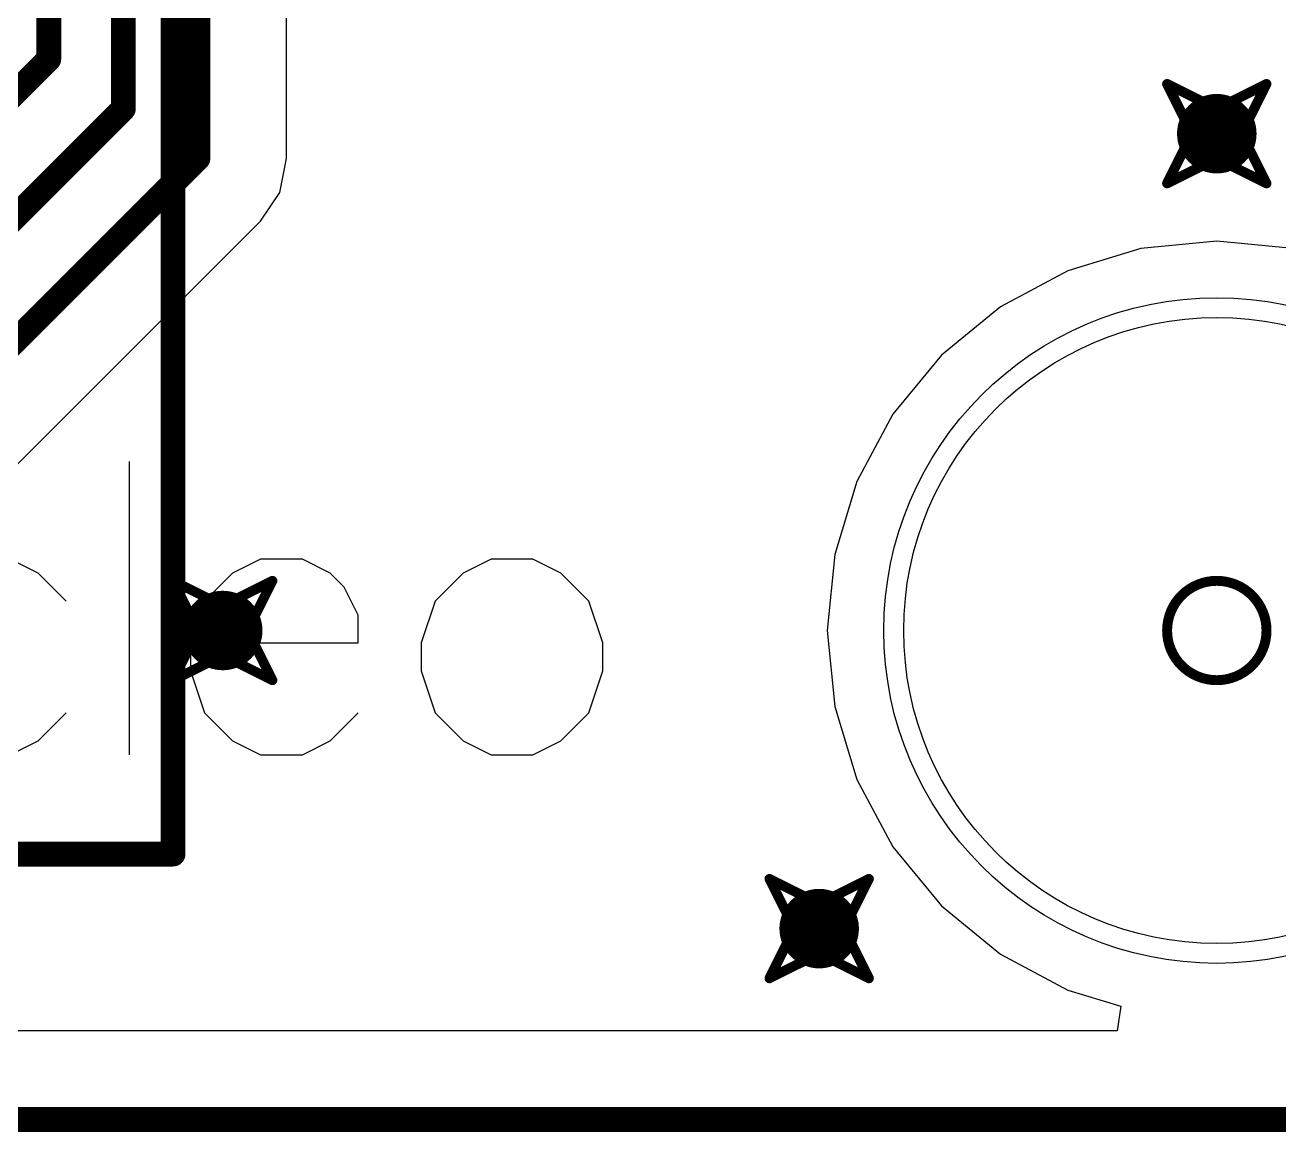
# Model space of a CAD drawing. Header units: millimetres. Extents: x 2.26 to 6.57, y 1.2 to 4.64.
# Drawn here: x 3.9685 to 4.2208, y 1.2022 to 1.425 of the extents above; entities that cross this region are included whole.
import ezdxf

# ---------------------------------------------------------------- set-up
doc = ezdxf.new("R2010")
doc.units = ezdxf.units.MM
doc.header["$MEASUREMENT"] = 0
for name, color, linetype in [('BottomLayer', 5, 'Continuous'), ('BottomOverlay', 54, 'Continuous'), ('BottomSolder', 6, 'Continuous'), ('DrillDrawing', 1, 'Continuous'), ('KeepOutLayer', 6, 'Continuous'), ('Mechanical1', 6, 'Continuous'), ('MultiLayer', 9, 'Continuous'), ('PadHoleLayer', 156, 'Continuous'), ('TopLayer', 1, 'Continuous'), ('TopOverlay', 2, 'Continuous'), ('TopSolder', 216, 'Continuous'), ('ViaHoleLayer', 16, 'Continuous')]:
    doc.layers.add(name, color=color, linetype=linetype)

msp = doc.modelspace()

# ---------------------------------------------------------------- linework, layer by layer
at = {"layer": 'BottomLayer'}
for p, q in [((4.19298, 1.38001), (4.17828, 1.37555)), ((4.20827, 1.38152), (4.19298, 1.38001)), ((4.22356, 1.38001), (4.20827, 1.38152)), ((4.17828, 1.37555), (4.16473, 1.36831)), ((4.16473, 1.36831), (4.15285, 1.35857)), ((4.15285, 1.35857), (4.14311, 1.34669)), ((4.14311, 1.34669), (4.13586, 1.33314)), ((4.13586, 1.33314), (4.1314, 1.31844)), ((4.1314, 1.31844), (4.1299, 1.30315)), ((4.1299, 1.30315), (4.1314, 1.28786)), ((4.1314, 1.28786), (4.13586, 1.27316)), ((4.13586, 1.27316), (4.14311, 1.25961)), ((4.14311, 1.25961), (4.15285, 1.24773)), ((4.15285, 1.24773), (4.16473, 1.23799)), ((4.16473, 1.23799), (4.17828, 1.23075)), ((4.17828, 1.23075), (4.18893, 1.22751)), ((4.18893, 1.22751), (4.1882, 1.22257)), ((4.1882, 1.22257), (3.0192, 1.22257))]:
    msp.add_line(p, q, dxfattribs=at)
at = {"layer": 'BottomLayer', "const_width": 0.008}
for points in [[(4.20427, 1.40315, 1), (4.21227, 1.40315, 1)], [(4.00427, 1.30315, 1), (4.01227, 1.30315, 1)], [(4.12427, 1.24315, 1), (4.13227, 1.24315, 1)]]:
    msp.add_lwpolyline(points, format="xyb", close=True, dxfattribs=at)
at = {"layer": 'BottomLayer'}
msp.add_circle((4.20827, 1.30315), 0.06299, dxfattribs=at)
at = {"layer": 'BottomOverlay', "const_width": 0.005}
for points in [[(3.99827, 1.25815), (3.99827, 1.44315)], [(3.29827, 1.25815), (3.99827, 1.25815)]]:
    msp.add_lwpolyline(points, dxfattribs=at)
at = {"layer": 'BottomOverlay', "const_width": 0.0025}
msp.add_lwpolyline([(3.99702, 1.25815, 1), (3.99952, 1.25815, 1)], format="xyb", close=True, dxfattribs=at)
msp.add_lwpolyline([(3.99702, 1.25815, 1), (3.99952, 1.25815, 1)], format="xyb", close=True, dxfattribs=at)
at = {"layer": 'BottomSolder'}
msp.add_circle((4.20827, 1.30315), 0.06699, dxfattribs=at)
at = {"layer": 'DrillDrawing', "const_width": 0.002}
for points in [[(4.19827, 1.41315), (4.20827, 1.40815)], [(4.19827, 1.41315), (4.20327, 1.40315)], [(4.20827, 1.40815), (4.21827, 1.41315)], [(4.21327, 1.40315), (4.21827, 1.41315)], [(4.19827, 1.39315), (4.20327, 1.40315)], [(4.21327, 1.40315), (4.21827, 1.39315)], [(4.19827, 1.39315), (4.20827, 1.39815)], [(4.20827, 1.39815), (4.21827, 1.39315)], [(3.99827, 1.31315), (4.00827, 1.30815)], [(3.99827, 1.31315), (4.00327, 1.30315)], [(4.00827, 1.30815), (4.01827, 1.31315)], [(4.01327, 1.30315), (4.01827, 1.31315)], [(3.99827, 1.29315), (4.00327, 1.30315)], [(4.01327, 1.30315), (4.01827, 1.29315)], [(3.99827, 1.29315), (4.00827, 1.29815)], [(4.00827, 1.29815), (4.01827, 1.29315)], [(4.11827, 1.25315), (4.12827, 1.24815)], [(4.11827, 1.25315), (4.12327, 1.24315)], [(4.12827, 1.24815), (4.13827, 1.25315)], [(4.13327, 1.24315), (4.13827, 1.25315)], [(4.11827, 1.23315), (4.12327, 1.24315)], [(4.13327, 1.24315), (4.13827, 1.23315)], [(4.11827, 1.23315), (4.12827, 1.23815)], [(4.12827, 1.23815), (4.13827, 1.23315)]]:
    msp.add_lwpolyline(points, dxfattribs=at)
at = {"layer": 'DrillDrawing'}
for points, const_width in [([(4.19777, 1.41315, 1), (4.19877, 1.41315, 1)], 0.001), ([(4.19777, 1.41315, 1), (4.19877, 1.41315, 1)], 0.001), ([(4.21777, 1.41315, 1), (4.21877, 1.41315, 1)], 0.001), ([(4.21777, 1.41315, 1), (4.21877, 1.41315, 1)], 0.001), ([(4.20777, 1.40815, 1), (4.20877, 1.40815, 1)], 0.001), ([(4.20777, 1.40815, 1), (4.20877, 1.40815, 1)], 0.001), ([(4.20277, 1.40315, 1), (4.20377, 1.40315, 1)], 0.001), ([(4.20277, 1.40315, 1), (4.20377, 1.40315, 1)], 0.001), ([(4.21277, 1.40315, 1), (4.21377, 1.40315, 1)], 0.001), ([(4.21277, 1.40315, 1), (4.21377, 1.40315, 1)], 0.001), ([(4.20777, 1.39815, 1), (4.20877, 1.39815, 1)], 0.001), ([(4.20777, 1.39815, 1), (4.20877, 1.39815, 1)], 0.001), ([(4.19777, 1.39315, 1), (4.19877, 1.39315, 1)], 0.001), ([(4.19777, 1.39315, 1), (4.19877, 1.39315, 1)], 0.001), ([(4.21777, 1.39315, 1), (4.21877, 1.39315, 1)], 0.001), ([(4.21777, 1.39315, 1), (4.21877, 1.39315, 1)], 0.001), ([(3.99777, 1.31315, 1), (3.99877, 1.31315, 1)], 0.001), ([(3.99777, 1.31315, 1), (3.99877, 1.31315, 1)], 0.001), ([(4.01777, 1.31315, 1), (4.01877, 1.31315, 1)], 0.001), ([(4.01777, 1.31315, 1), (4.01877, 1.31315, 1)], 0.001), ([(4.21827, 1.30315, 1), (4.19827, 1.30315, 1)], 0.002), ([(4.00777, 1.30815, 1), (4.00877, 1.30815, 1)], 0.001), ([(4.00777, 1.30815, 1), (4.00877, 1.30815, 1)], 0.001), ([(4.00277, 1.30315, 1), (4.00377, 1.30315, 1)], 0.001), ([(4.00277, 1.30315, 1), (4.00377, 1.30315, 1)], 0.001), ([(4.01277, 1.30315, 1), (4.01377, 1.30315, 1)], 0.001), ([(4.01277, 1.30315, 1), (4.01377, 1.30315, 1)], 0.001), ([(4.19777, 1.30315, 1), (4.19877, 1.30315, 1)], 0.001), ([(4.21777, 1.30315, 1), (4.21877, 1.30315, 1)], 0.001), ([(4.00777, 1.29815, 1), (4.00877, 1.29815, 1)], 0.001), ([(4.00777, 1.29815, 1), (4.00877, 1.29815, 1)], 0.001), ([(3.99777, 1.29315, 1), (3.99877, 1.29315, 1)], 0.001), ([(3.99777, 1.29315, 1), (3.99877, 1.29315, 1)], 0.001), ([(4.01777, 1.29315, 1), (4.01877, 1.29315, 1)], 0.001), ([(4.01777, 1.29315, 1), (4.01877, 1.29315, 1)], 0.001), ([(4.11777, 1.25315, 1), (4.11877, 1.25315, 1)], 0.001), ([(4.11777, 1.25315, 1), (4.11877, 1.25315, 1)], 0.001), ([(4.13777, 1.25315, 1), (4.13877, 1.25315, 1)], 0.001), ([(4.13777, 1.25315, 1), (4.13877, 1.25315, 1)], 0.001), ([(4.12777, 1.24815, 1), (4.12877, 1.24815, 1)], 0.001), ([(4.12777, 1.24815, 1), (4.12877, 1.24815, 1)], 0.001), ([(4.12277, 1.24315, 1), (4.12377, 1.24315, 1)], 0.001), ([(4.12277, 1.24315, 1), (4.12377, 1.24315, 1)], 0.001), ([(4.13277, 1.24315, 1), (4.13377, 1.24315, 1)], 0.001), ([(4.13277, 1.24315, 1), (4.13377, 1.24315, 1)], 0.001), ([(4.12777, 1.23815, 1), (4.12877, 1.23815, 1)], 0.001), ([(4.12777, 1.23815, 1), (4.12877, 1.23815, 1)], 0.001), ([(4.11777, 1.23315, 1), (4.11877, 1.23315, 1)], 0.001), ([(4.11777, 1.23315, 1), (4.11877, 1.23315, 1)], 0.001), ([(4.13777, 1.23315, 1), (4.13877, 1.23315, 1)], 0.001), ([(4.13777, 1.23315, 1), (4.13877, 1.23315, 1)], 0.001)]:
    msp.add_lwpolyline(points, format="xyb", close=True, dxfattribs=dict(at, const_width=const_width))
at = {"layer": 'KeepOutLayer', "const_width": 0.005}
msp.add_lwpolyline([(3.01181, 1.20472), (4.31102, 1.20472)], dxfattribs=at)
at = {"layer": 'Mechanical1'}
msp.add_line((3.01181, 1.20472), (4.31102, 1.20472), dxfattribs=at)
at = {"layer": 'MultiLayer', "const_width": 0.008}
for points in [[(4.20427, 1.40315, 1), (4.21227, 1.40315, 1)], [(4.00427, 1.30315, 1), (4.01227, 1.30315, 1)], [(4.12427, 1.24315, 1), (4.13227, 1.24315, 1)]]:
    msp.add_lwpolyline(points, format="xyb", close=True, dxfattribs=at)
at = {"layer": 'MultiLayer'}
msp.add_circle((4.20827, 1.30315), 0.06299, dxfattribs=at)
at = {"layer": 'PadHoleLayer'}
msp.add_circle((4.20827, 1.30315), 0.06299, dxfattribs=at)
at = {"layer": 'TopLayer'}
for p, q in [((4.02111, 1.39815), (4.02111, 1.51576)), ((4.01975, 1.39132), (4.02111, 1.39815)), ((4.02111, 1.39815), (4.02111, 1.39815)), ((4.01588, 1.38553), (4.01975, 1.39132)), ((3.89088, 1.26053), (4.01588, 1.38553)), ((4.19298, 1.38001), (4.17828, 1.37555)), ((4.20827, 1.38152), (4.19298, 1.38001)), ((4.22356, 1.38001), (4.20827, 1.38152)), ((4.17828, 1.37555), (4.16473, 1.36831)), ((4.16473, 1.36831), (4.15285, 1.35857)), ((4.15285, 1.35857), (4.14311, 1.34669)), ((4.14311, 1.34669), (4.13586, 1.33314)), ((4.13586, 1.33314), (4.1314, 1.31844)), ((4.1314, 1.31844), (4.1299, 1.30315)), ((4.1299, 1.30315), (4.1314, 1.28786)), ((4.1314, 1.28786), (4.13586, 1.27316)), ((4.13586, 1.27316), (4.14311, 1.25961)), ((4.14311, 1.25961), (4.15285, 1.24773)), ((4.15285, 1.24773), (4.16473, 1.23799)), ((4.16473, 1.23799), (4.17828, 1.23075)), ((4.17828, 1.23075), (4.18893, 1.22751)), ((4.18893, 1.22751), (4.1882, 1.22257)), ((4.1882, 1.22257), (3.0192, 1.22257))]:
    msp.add_line(p, q, dxfattribs=at)
at = {"layer": 'TopLayer', "const_width": 0.005}
for points in [[(3.97327, 1.41815), (3.97327, 1.83815)], [(3.98827, 1.40815), (3.98827, 1.55815)], [(4.00327, 1.39815), (4.00327, 1.52315)], [(3.85827, 1.30315), (3.97327, 1.41815)], [(3.86827, 1.28815), (3.98827, 1.40815)], [(3.87827, 1.27315), (4.00327, 1.39815)]]:
    msp.add_lwpolyline(points, dxfattribs=at)
at = {"layer": 'TopLayer'}
for points, const_width in [([(3.97202, 1.41815, 1), (3.97452, 1.41815, 1)], 0.0025), ([(3.97202, 1.41815, 1), (3.97452, 1.41815, 1)], 0.0025), ([(3.98702, 1.40815, 1), (3.98952, 1.40815, 1)], 0.0025), ([(3.98702, 1.40815, 1), (3.98952, 1.40815, 1)], 0.0025), ([(4.20427, 1.40315, 1), (4.21227, 1.40315, 1)], 0.008), ([(4.00202, 1.39815, 1), (4.00452, 1.39815, 1)], 0.0025), ([(4.00202, 1.39815, 1), (4.00452, 1.39815, 1)], 0.0025), ([(4.00427, 1.30315, 1), (4.01227, 1.30315, 1)], 0.008), ([(4.12427, 1.24315, 1), (4.13227, 1.24315, 1)], 0.008)]:
    msp.add_lwpolyline(points, format="xyb", close=True, dxfattribs=dict(at, const_width=const_width))
msp.add_circle((4.20827, 1.30315), 0.06299, dxfattribs=at)
at = {"layer": 'TopOverlay'}
for p, q in [((3.98943, 1.33719), (3.98943, 1.27815)), ((3.97115, 1.3147), (3.96553, 1.31751)), ((4.01586, 1.31751), (4.01023, 1.3147)), ((4.02429, 1.31751), (4.01586, 1.31751)), ((4.02992, 1.3147), (4.02429, 1.31751)), ((4.06225, 1.31751), (4.05662, 1.3147)), ((4.07068, 1.31751), (4.06225, 1.31751)), ((4.07631, 1.3147), (4.07068, 1.31751)), ((3.97678, 1.30908), (3.97115, 1.3147)), ((4.01023, 1.3147), (4.00461, 1.30908)), ((4.03273, 1.31189), (4.02992, 1.3147)), ((4.05662, 1.3147), (4.051, 1.30908)), ((4.08193, 1.30908), (4.07631, 1.3147)), ((4.03554, 1.30627), (4.03273, 1.31189)), ((4.00461, 1.30908), (4.0018, 1.30064)), ((4.051, 1.30908), (4.04819, 1.30064)), ((4.08474, 1.30064), (4.08193, 1.30908)), ((4.03554, 1.30064), (4.03554, 1.30627)), ((4.0018, 1.30064), (4.03554, 1.30064)), ((4.0018, 1.30064), (4.0018, 1.29502)), ((4.04819, 1.30064), (4.04819, 1.29502)), ((4.08474, 1.29502), (4.08474, 1.30064)), ((4.0018, 1.29502), (4.00461, 1.28658)), ((4.04819, 1.29502), (4.051, 1.28658)), ((4.08193, 1.28658), (4.08474, 1.29502)), ((3.97115, 1.28096), (3.97678, 1.28658)), ((4.00461, 1.28658), (4.01023, 1.28096)), ((4.02992, 1.28096), (4.03554, 1.28658)), ((4.051, 1.28658), (4.05662, 1.28096)), ((4.07631, 1.28096), (4.08193, 1.28658)), ((3.96553, 1.27815), (3.97115, 1.28096)), ((4.01023, 1.28096), (4.01586, 1.27815)), ((4.02429, 1.27815), (4.02992, 1.28096)), ((4.05662, 1.28096), (4.06225, 1.27815)), ((4.07068, 1.27815), (4.07631, 1.28096)), ((4.01586, 1.27815), (4.02429, 1.27815)), ((4.06225, 1.27815), (4.07068, 1.27815))]:
    msp.add_line(p, q, dxfattribs=at)
at = {"layer": 'TopSolder'}
msp.add_circle((4.20827, 1.30315), 0.06699, dxfattribs=at)
at = {"layer": 'ViaHoleLayer', "const_width": 0.004}
for points in [[(4.20627, 1.40315, 1), (4.21027, 1.40315, 1)], [(4.00627, 1.30315, 1), (4.01027, 1.30315, 1)], [(4.12627, 1.24315, 1), (4.13027, 1.24315, 1)]]:
    msp.add_lwpolyline(points, format="xyb", close=True, dxfattribs=at)

doc.saveas('drawing.dxf')
